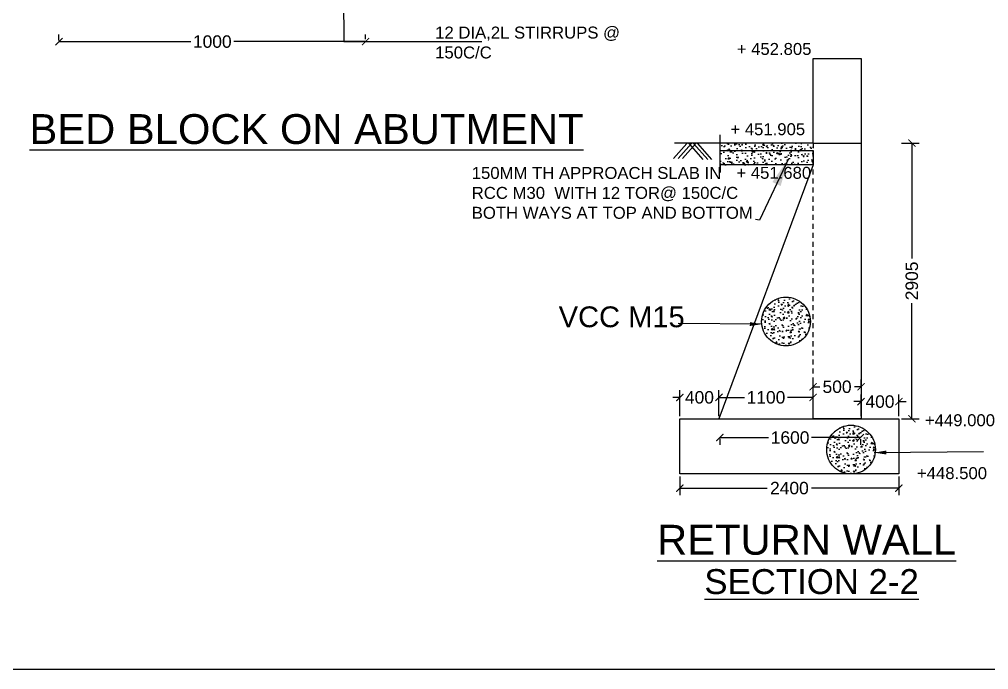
# Model space of a CAD drawing. Header units: inches. Extents: x 0 to 11487, y 0 to 10656.
# Drawn here: x 621.64 to 645.97, y 393.09 to 409.41 of the extents above; entities that cross this region are included whole.
import ezdxf

# ---------------------------------------------------------------- set-up
doc = ezdxf.new("R2010")
doc.units = ezdxf.units.IN
doc.header["$MEASUREMENT"] = 0
doc.linetypes.add('HIDDEN', pattern=[9.525, 6.35, -3.175])
for name, color, linetype in [('DIMENSION', 255, 'Continuous'), ('DRAWING', 7, 'Continuous'), ('HATCH', 7, 'Continuous'), ('TEXT', 255, 'Continuous')]:
    doc.layers.add(name, color=color, linetype=linetype)
doc.styles.get("Standard").update_dxf_attribs({"font": 'arial.ttf'})
doc.styles.add('TIMES NEW ROMAN', font='times.ttf')
doc.dimstyles.new('dig', dxfattribs={"dimtxt": 0.3125, "dimasz": 0.18, "dimexe": 0.18, "dimexo": 0.0625, "dimgap": 0.09, "dimtad": 0, "dimtih": 1, "dimtoh": 1, "dimdec": 4, "dimzin": 0, "dimdsep": 46, "dimtxsty": 'Standard', "dimblk": 'ARCHTICK', "dimcen": 0.09, "dimadec": 0, "dimazin": 0, "dimtfac": 1, "dimtdec": 4, "dimtofl": 0, "dimtmove": 0, "dimatfit": 3, "dimldrblk": 'ARCHTICK', "dimfxl": 1, "dimtolj": 1, "dimtzin": 0, "dimarcsym": 0})
doc.dimstyles.new('ISO-25', dxfattribs={"dimtxt": 0.636364, "dimasz": 0.703125, "dimexe": 1.25, "dimexo": 0.625, "dimtad": 0, "dimtih": 1, "dimtoh": 1, "dimlfac": 100, "dimtxsty": 'TIMES NEW ROMAN', "dimcen": 2.5, "dimadec": 0, "dimazin": 0, "dimtfac": 1, "dimtmove": 0, "dimatfit": 3, "dimfxl": 1, "dimarcsym": 0})

# ---------------------------------------------------------------- blocks, each defined once
blk = doc.blocks.new('_ArchTick')
at = {"color": 0, "linetype": 'ByBlock', "const_width": 0.15}
blk.add_lwpolyline([(-0.5, -0.5), (0.5, 0.5)], dxfattribs=at)
blk = doc.blocks.new('*D80')
at = {"layer": 'Defpoints', "color": 0, "ltscale": 0.02, "transparency": 16777216}
for p in [(639.221, 398.948), (642.75, 398.934), (642.75, 398.912)]:
    blk.add_point(p, dxfattribs=at)
at = {"layer": 'DIMENSION', "color": 0, "lineweight": -2, "ltscale": 0.02, "transparency": 16777216}
for p, q in [((639.221, 398.912), (640.444, 398.912)), ((639.221, 398.885), (639.221, 398.732)), ((642.75, 398.912), (641.527, 398.912)), ((642.75, 398.872), (642.75, 398.732))]:
    blk.add_line(p, q, dxfattribs=at)
at = {"layer": 'DIMENSION', "color": 0, "lineweight": -2, "ltscale": 0.02, "transparency": 16777216, "xscale": 0.18, "yscale": 0.18, "zscale": 0.18, "rotation": 180}
blk.add_blockref('_ArchTick', (639.221, 398.912), dxfattribs=at)
at = {"layer": 'DIMENSION', "color": 0, "lineweight": -2, "ltscale": 0.02, "transparency": 16777216, "xscale": 0.18, "yscale": 0.18, "zscale": 0.18}
blk.add_blockref('_ArchTick', (642.75, 398.912), dxfattribs=at)
at = {"layer": 'DIMENSION', "color": 0, "ltscale": 0.02, "transparency": 16777216, "insert": (640.986, 398.912), "char_height": 0.3125, "attachment_point": 5}
blk.add_mtext('\\A1;1600', dxfattribs=at)
blk = doc.blocks.new('*D81')
at = {"layer": 'Defpoints', "color": 0, "ltscale": 0.02, "transparency": 16777216}
for p in [(638.22, 398), (643.717, 398), (643.717, 397.643)]:
    blk.add_point(p, dxfattribs=at)
at = {"layer": 'DIMENSION', "color": 0, "lineweight": -2, "ltscale": 0.02, "transparency": 16777216}
for p, q in [((638.22, 397.937), (638.22, 397.463)), ((643.717, 397.937), (643.717, 397.463)), ((638.22, 397.643), (640.41, 397.643)), ((643.717, 397.643), (641.527, 397.643))]:
    blk.add_line(p, q, dxfattribs=at)
at = {"layer": 'DIMENSION', "color": 0, "lineweight": -2, "ltscale": 0.02, "transparency": 16777216, "xscale": 0.18, "yscale": 0.18, "zscale": 0.18, "rotation": 180}
blk.add_blockref('_ArchTick', (638.22, 397.643), dxfattribs=at)
at = {"layer": 'DIMENSION', "color": 0, "lineweight": -2, "ltscale": 0.02, "transparency": 16777216, "xscale": 0.18, "yscale": 0.18, "zscale": 0.18}
blk.add_blockref('_ArchTick', (643.717, 397.643), dxfattribs=at)
at = {"layer": 'DIMENSION', "color": 0, "ltscale": 0.02, "transparency": 16777216, "insert": (640.969, 397.643), "char_height": 0.3125, "attachment_point": 5}
blk.add_mtext('\\A1;2400', dxfattribs=at)
blk = doc.blocks.new('*D82')
at = {"layer": 'Defpoints', "color": 0, "ltscale": 0.02, "transparency": 16777216}
for p in [(641.562, 400.134), (642.768, 400.187), (642.768, 400.134)]:
    blk.add_point(p, dxfattribs=at)
at = {"layer": 'DIMENSION', "color": 0, "lineweight": -2, "ltscale": 0.02, "transparency": 16777216}
for p, q in [((641.562, 400.196), (641.562, 400.367)), ((642.768, 400.196), (642.768, 400.367)), ((641.562, 400.187), (641.73, 400.187)), ((642.768, 400.187), (642.6, 400.187))]:
    blk.add_line(p, q, dxfattribs=at)
at = {"layer": 'DIMENSION', "color": 0, "lineweight": -2, "ltscale": 0.02, "transparency": 16777216, "xscale": 0.18, "yscale": 0.18, "zscale": 0.18, "rotation": 180}
blk.add_blockref('_ArchTick', (641.562, 400.187), dxfattribs=at)
at = {"layer": 'DIMENSION', "color": 0, "lineweight": -2, "ltscale": 0.02, "transparency": 16777216, "xscale": 0.18, "yscale": 0.18, "zscale": 0.18}
blk.add_blockref('_ArchTick', (642.768, 400.187), dxfattribs=at)
at = {"layer": 'DIMENSION', "color": 0, "ltscale": 0.02, "transparency": 16777216, "insert": (642.165, 400.187), "char_height": 0.3125, "attachment_point": 5}
blk.add_mtext('\\A1;500', dxfattribs=at)
blk = doc.blocks.new('*D83')
at = {"layer": 'Defpoints', "color": 0, "ltscale": 0.02, "transparency": 16777216}
for p in [(639.2, 399.921), (639.2, 399.387), (641.562, 399.387)]:
    blk.add_point(p, dxfattribs=at)
at = {"layer": 'DIMENSION', "color": 0, "lineweight": -2, "ltscale": 0.02, "transparency": 16777216}
for p, q in [((639.2, 399.449), (639.2, 400.101)), ((641.562, 399.449), (641.562, 400.101)), ((639.2, 399.921), (639.839, 399.921)), ((641.562, 399.921), (640.922, 399.921))]:
    blk.add_line(p, q, dxfattribs=at)
at = {"layer": 'DIMENSION', "color": 0, "lineweight": -2, "ltscale": 0.02, "transparency": 16777216, "xscale": 0.18, "yscale": 0.18, "zscale": 0.18, "rotation": 180}
blk.add_blockref('_ArchTick', (639.2, 399.921), dxfattribs=at)
at = {"layer": 'DIMENSION', "color": 0, "lineweight": -2, "ltscale": 0.02, "transparency": 16777216, "xscale": 0.18, "yscale": 0.18, "zscale": 0.18}
blk.add_blockref('_ArchTick', (641.562, 399.921), dxfattribs=at)
at = {"layer": 'DIMENSION', "color": 0, "ltscale": 0.02, "transparency": 16777216, "insert": (640.381, 399.921), "char_height": 0.3125, "attachment_point": 5}
blk.add_mtext('\\A1;1100', dxfattribs=at)
blk = doc.blocks.new('*D84')
at = {"layer": 'Defpoints', "color": 0, "ltscale": 0.02, "transparency": 16777216}
for p in [(638.22, 399.921), (638.22, 399.387), (639.2, 399.387)]:
    blk.add_point(p, dxfattribs=at)
at = {"layer": 'DIMENSION', "color": 0, "lineweight": -2, "ltscale": 0.02, "transparency": 16777216}
for p, q in [((638.22, 399.449), (638.22, 400.101)), ((639.2, 399.449), (639.2, 400.101)), ((638.22, 399.921), (638.04, 399.921)), ((639.2, 399.921), (639.38, 399.921))]:
    blk.add_line(p, q, dxfattribs=at)
at = {"layer": 'DIMENSION', "color": 0, "lineweight": -2, "ltscale": 0.02, "transparency": 16777216, "xscale": 0.18, "yscale": 0.18, "zscale": 0.18}
blk.add_blockref('_ArchTick', (638.22, 399.921), dxfattribs=at)
at = {"layer": 'DIMENSION', "color": 0, "lineweight": -2, "ltscale": 0.02, "transparency": 16777216, "xscale": 0.18, "yscale": 0.18, "zscale": 0.18, "rotation": 180}
blk.add_blockref('_ArchTick', (639.2, 399.921), dxfattribs=at)
at = {"layer": 'DIMENSION', "color": 0, "ltscale": 0.02, "transparency": 16777216, "insert": (638.71, 399.921), "char_height": 0.3125, "attachment_point": 5}
blk.add_mtext('\\A1;400', dxfattribs=at)
blk = doc.blocks.new('*D85')
at = {"layer": 'Defpoints', "color": 0, "ltscale": 0.02, "transparency": 16777216}
for p in [(643.717, 399.815), (642.768, 399.387), (643.717, 399.387)]:
    blk.add_point(p, dxfattribs=at)
at = {"layer": 'DIMENSION', "color": 0, "lineweight": -2, "ltscale": 0.02, "transparency": 16777216}
for p, q in [((642.768, 399.815), (642.588, 399.815)), ((642.768, 399.449), (642.768, 399.995)), ((643.717, 399.449), (643.717, 399.995)), ((643.717, 399.815), (643.897, 399.815))]:
    blk.add_line(p, q, dxfattribs=at)
at = {"layer": 'DIMENSION', "color": 0, "lineweight": -2, "ltscale": 0.02, "transparency": 16777216, "xscale": 0.18, "yscale": 0.18, "zscale": 0.18}
blk.add_blockref('_ArchTick', (642.768, 399.815), dxfattribs=at)
at = {"layer": 'DIMENSION', "color": 0, "lineweight": -2, "ltscale": 0.02, "transparency": 16777216, "xscale": 0.18, "yscale": 0.18, "zscale": 0.18, "rotation": 180}
blk.add_blockref('_ArchTick', (643.717, 399.815), dxfattribs=at)
at = {"layer": 'DIMENSION', "color": 0, "ltscale": 0.02, "transparency": 16777216, "insert": (643.242, 399.815), "char_height": 0.3125, "attachment_point": 5}
blk.add_mtext('\\A1;400', dxfattribs=at)
blk = doc.blocks.new('*D86')
at = {"layer": 'Defpoints', "color": 0, "ltscale": 0.02, "transparency": 16777216}
for p in [(643.717, 406.306), (644.043, 406.306), (643.717, 399.387)]:
    blk.add_point(p, dxfattribs=at)
at = {"layer": 'DIMENSION', "color": 0, "lineweight": -2, "ltscale": 0.02, "transparency": 16777216}
for p, q in [((643.779, 406.306), (644.223, 406.306)), ((644.043, 406.306), (644.043, 403.407)), ((644.043, 399.387), (644.043, 402.286)), ((643.779, 399.387), (644.223, 399.387))]:
    blk.add_line(p, q, dxfattribs=at)
at = {"layer": 'DIMENSION', "color": 0, "lineweight": -2, "ltscale": 0.02, "transparency": 16777216, "xscale": 0.18, "yscale": 0.18, "zscale": 0.18}
for p, rotation in [((644.043, 406.306), 90), ((644.043, 399.387), 270)]:
    blk.add_blockref('_ArchTick', p, dxfattribs=dict(at, rotation=rotation))
at = {"layer": 'DIMENSION', "color": 0, "ltscale": 0.02, "transparency": 16777216, "insert": (644.043, 402.846), "char_height": 0.3125, "attachment_point": 5, "rotation": 90}
blk.add_mtext('\\A1;2905', dxfattribs=at)
blk = doc.blocks.new('*D89')
at = {"layer": 'Defpoints', "color": 0, "ltscale": 0.02, "transparency": 16777216}
for p in [(622.632, 408.817), (630.329, 408.853), (630.329, 408.853)]:
    blk.add_point(p, dxfattribs=at)
at = {"layer": 'DIMENSION', "color": 0, "lineweight": -2, "ltscale": 0.02, "transparency": 16777216}
for p, q in [((622.632, 408.88), (622.632, 409.033)), ((630.329, 408.916), (630.329, 409.033)), ((622.632, 408.853), (625.939, 408.853)), ((630.329, 408.853), (627.022, 408.853))]:
    blk.add_line(p, q, dxfattribs=at)
at = {"layer": 'DIMENSION', "color": 0, "lineweight": -2, "ltscale": 0.02, "transparency": 16777216, "xscale": 0.18, "yscale": 0.18, "zscale": 0.18, "rotation": 180}
blk.add_blockref('_ArchTick', (622.632, 408.853), dxfattribs=at)
at = {"layer": 'DIMENSION', "color": 0, "lineweight": -2, "ltscale": 0.02, "transparency": 16777216, "xscale": 0.18, "yscale": 0.18, "zscale": 0.18}
blk.add_blockref('_ArchTick', (630.329, 408.853), dxfattribs=at)
at = {"layer": 'DIMENSION', "color": 0, "ltscale": 0.02, "transparency": 16777216, "insert": (626.481, 408.853), "char_height": 0.3125, "attachment_point": 5}
blk.add_mtext('\\A1;1000', dxfattribs=at)

msp = doc.modelspace()

# ---------------------------------------------------------------- hatches: boundary and pattern name
at = {"layer": 'HATCH', "linetype": 'HIDDEN'}
h = msp.add_hatch(dxfattribs=at)
h.set_pattern_fill('AR-CONC', color=256, scale=0.04339, style=0)
h.set_pattern_definition([(50, (0, 0), (0.31122206, -0.0272284), [0.0325428, -0.3579708]), (355, (0, 0), (-0.06020476, 0.32637917), [0.02603424, -0.28637664]), (100.451444, (0.02594, -0.00227), (0.2510173, 0.29915077), [0.02765712, -0.30422837]), (46.1842, (0, 0.08678), (0.46308028, -0.07181948), [0.0488142, -0.5369562]), (96.635635, (0.0386, 0.0808), (0.40555355, 0.42267395), [0.0414857, -0.4563428]), (351.184164, (0, 0.0868), (0.40555355, 0.42267395), [0.03905136, -0.42956496]), (21, (0.0434, 0.06509), (0.25900036, -0.17469795), [0.0325428, -0.3579708]), (326, (0.0434, 0.0651), (0.1055755, 0.3146455), [0.02603424, -0.28637664]), (71.451445, (0.06497, 0.05053), (0.36457585, 0.13994756), [0.02765712, -0.30422837]), (37.5, (0, 0), (0.00527621, 0.144443974), [0, -0.282905406, 0, -0.29071568, 0, -0.2874614]), (7.5, (0, 0), (0.114146924, 0.171136818), [0, -0.165751327, 0, -0.276396846, 0, -0.10956076]), (327.5, (-0.09676, 0), (0.231627689, -0.009786649), [0, -0.108476, 0, -0.33844512, 0, -0.449090637]), (317.5, (-0.14015, 0), (0.25304681, 0.04343595), [0, -0.1410188, 0, -0.22476227, 0, -0.31891944])])
h.paths.add_polyline_path([(641.56193, 406.30576), (639.22741, 406.30576), (639.22741, 406.12124), (641.56193, 406.12124)])
h.paths.add_polyline_path([(641.56193, 406.12124), (639.22741, 406.12124), (639.22741, 405.75836), (641.56193, 405.75836)])
h = msp.add_hatch(dxfattribs=at)
h.set_pattern_fill('AR-CONC', color=256, scale=0.04339, style=0)
h.set_pattern_definition([(50, (-9574.29085, -6729.27954), (0.3112220603, -0.027228402), [0.0325428, -0.357970798]), (355, (-9574.29085, -6729.27954), (-0.060204758, 0.3263791735), [0.02603424, -0.286376638]), (100.4514, (-9574.26492, -6729.2818), (0.251017533, 0.299150573), [0.027657123, -0.304228365]), (46.1842, (-9574.29085, -6729.19276), (0.463080157, -0.071819362), [0.0488142, -0.536956197]), (96.6356, (-9574.25226, -6729.19874), (0.405553884, 0.422673638), [0.041485686, -0.456342475]), (351.1842, (-9574.29085, -6729.19276), (0.405553554, 0.422673955), [0.03905136, -0.429564957]), (21, (-9574.24746, -6729.21445), (0.259000356, -0.174697946), [0.0325428, -0.357970798]), (326, (-9574.24746, -6729.21445), (0.105575495, 0.314645503), [0.02603424, -0.286376638]), (71.4514, (-9574.22588, -6729.229), (0.364575957, 0.139947272), [0.027657123, -0.304228365]), (37.5, (-9574.29085, -6729.27954), (0.0052762098, 0.1444439738), [0, -0.2829054062, 0, -0.2907156782, 0, -0.2874613982]), (7.5, (-9574.29085, -6729.27954), (0.1141469239, 0.1711368184), [0, -0.165751327, 0, -0.2763968463, 0, -0.1095607593]), (327.5, (-9574.38761, -6729.27954), (0.2316276889, -0.009786649), [0, -0.1084759993, 0, -0.338445118, 0, -0.4490906372]), (317.5, (-9574.431, -6729.27954), (0.25304681, 0.043435952), [0, -0.141018799, 0, -0.2247622706, 0, -0.318919438])])
h.paths.add_polyline_path([(641.4956, 401.82631, 1), (640.27182, 401.82631, 1)])
h = msp.add_hatch(dxfattribs=at)
h.set_pattern_fill('AR-CONC', color=256, scale=0.04339, style=0)
h.set_pattern_definition([(50, (-9572.65754, -6732.49427), (0.3112220603, -0.027228402), [0.0325428, -0.357970798]), (355, (-9572.65754, -6732.49427), (-0.060204758, 0.3263791735), [0.02603424, -0.286376638]), (100.4514, (-9572.6316, -6732.49654), (0.251017533, 0.299150573), [0.027657123, -0.304228365]), (46.1842, (-9572.65754, -6732.4075), (0.463080157, -0.071819362), [0.0488142, -0.536956197]), (96.6356, (-9572.61895, -6732.4135), (0.405553884, 0.422673638), [0.041485686, -0.456342475]), (351.1842, (-9572.65754, -6732.4075), (0.405553554, 0.422673955), [0.03905136, -0.429564957]), (21, (-9572.61415, -6732.4292), (0.259000356, -0.174697946), [0.0325428, -0.357970798]), (326, (-9572.61415, -6732.4292), (0.105575495, 0.314645503), [0.02603424, -0.286376638]), (71.4514, (-9572.59257, -6732.44375), (0.364575957, 0.139947272), [0.027657123, -0.304228365]), (37.5, (-9572.65754, -6732.49427), (0.0052762098, 0.1444439738), [0, -0.2829054062, 0, -0.2907156782, 0, -0.2874613982]), (7.5, (-9572.65754, -6732.49427), (0.1141469239, 0.1711368184), [0, -0.165751327, 0, -0.2763968463, 0, -0.1095607593]), (327.5, (-9572.7543, -6732.49427), (0.2316276889, -0.009786649), [0, -0.1084759993, 0, -0.338445118, 0, -0.4490906372]), (317.5, (-9572.7977, -6732.49427), (0.25304681, 0.043435952), [0, -0.141018799, 0, -0.2247622706, 0, -0.318919438])])
h.paths.add_polyline_path([(643.12891, 398.61157, 1), (641.90513, 398.61157, 1)])

# ---------------------------------------------------------------- linework, layer by layer
at = {"layer": 'DRAWING', "ltscale": 0.02}
for p, q in [((641.56193, 408.43353), (642.7679, 408.43353)), ((641.56193, 406.30576), (641.56193, 408.43353)), ((642.7679, 408.43353), (642.7679, 399.38688)), ((642.7679, 399.38688), (641.56193, 399.38688))]:
    msp.add_line(p, q, dxfattribs=at)
at = {"layer": 'DRAWING', "linetype": 'HIDDEN', "ltscale": 0.02}
msp.add_line((641.56193, 399.38688), (641.56193, 406.12124), dxfattribs=at)
at = {"layer": 'DRAWING', "ltscale": 0.02}
for points in [[(596.21051, 457.12957), (692.2858, 457.12957), (692.2858, 393.08731), (596.21051, 393.08731)], [(639.22741, 406.12124), (641.56193, 406.12124), (641.56193, 405.75836), (639.22741, 405.75836)], [(638.22021, 399.38688), (643.71694, 399.38688), (643.71694, 397.99968), (638.22021, 397.99968)]]:
    msp.add_lwpolyline(points, close=True, dxfattribs=at)
for points in [[(639.22741, 405.75836), (639.22741, 405.56924), (639.22741, 406.51575)], [(638.39384, 406.2978), (638.06047, 405.9182)], [(641.56193, 406.30576), (638.08613, 406.30576)], [(638.51109, 406.2978), (638.17772, 405.9182)], [(638.61736, 406.2978), (638.28399, 405.9182)], [(638.44416, 406.2978), (638.7975, 405.89285)], [(638.56401, 406.2978), (638.91735, 405.89285)], [(638.66363, 406.2978), (639.01697, 405.89285)], [(641.56193, 406.30576), (642.7679, 406.30576)], [(641.56193, 405.75836), (639.19977, 399.38688)]]:
    msp.add_lwpolyline(points, dxfattribs=at)
at = {"layer": 'DRAWING', "linetype": 'HIDDEN', "ltscale": 0.02}
msp.add_lwpolyline([(641.56193, 406.30576), (641.56193, 406.12124)], dxfattribs=at)
at = {"layer": 'DRAWING', "linetype": 'HIDDEN'}
for centre in [(640.88371, 401.82631), (642.51702, 398.61157)]:
    msp.add_circle(centre, 0.61189, dxfattribs=at)

# ---------------------------------------------------------------- texts
at = {"layer": 'TEXT'}
for s, height, p in [('%%UBED BLOCK ON ABUTMENT', 0.75, (621.89169, 406.28314)), ('%%URETURN WALL', 0.75, (637.64748, 395.97233)), ('%%USECTION 2-2', 0.625, (638.83388, 394.98489))]:
    msp.add_text(s, height=height, dxfattribs=at).set_placement(p)
at = {"layer": 'TEXT', "attachment_point": 1}
for s, insert, char_height, width in [('12 DIA,2L STIRRUPS @ 150C/C', (632.07593, 409.23113), 0.3, 4.7338343), ('+ 452.805', (639.64662, 408.81952), 0.3, 1.8623452), ('+ 451.905', (639.4881, 406.80412), 0.3, 7.1244813), ('150MM TH APPROACH SLAB IN RCC M30  WITH 12 TOR@ 150C/C BOTH WAYS AT TOP AND BOTTOM', (632.99429, 405.70605), 0.3, 7.1244813), ('+ 451.680', (639.63871, 405.70977), 0.3, 1.8590709), ('VCC M15', (635.17664, 402.20561), 0.522407, 3.271128), ('+449.000', (644.37099, 399.49814), 0.3, 7.1244813), ('+448.500', (644.17066, 398.17003), 0.3, 7.1244813)]:
    msp.add_mtext(s, dxfattribs=dict(at, insert=insert, char_height=char_height, width=width))

# ---------------------------------------------------------------- dimensions: what is measured, and where the dimension line sits
at = {"layer": 'DIMENSION', "ltscale": 0.02}
for base, p1, p2, text, picture, middle in [((630.32936, 408.85319), (622.63235, 408.81739), (630.32936, 408.85319), '1000', '*D89', (626.48085, 408.85319)), ((642.7679, 400.18712), (641.56193, 400.13389), (642.7679, 400.13389), '500', '*D82', (642.16492, 400.18712)), ((638.22021, 399.92097), (639.19977, 399.38688), (638.22021, 399.38688), '400', '*D84', (638.70999, 399.92097)), ((639.19977, 399.92097), (641.56193, 399.38688), (639.19977, 399.38688), '1100', '*D83', (640.38085, 399.92097)), ((643.71694, 399.81452), (642.7679, 399.38688), (643.71694, 399.38688), '400', '*D85', (643.24242, 399.81452)), ((642.75012, 398.91223), (639.22116, 398.94758), (642.75012, 398.93427), '1600', '*D80', (640.98564, 398.91223)), ((643.71694, 397.64348), (638.22021, 397.99968), (643.71694, 397.99968), '2400', '*D81', (640.96858, 397.64348))]:
    dim = msp.add_linear_dim(base=base, p1=p1, p2=p2, text=text, dimstyle='dig', dxfattribs=at)
    dim.commit()
    dim.dimension.update_dxf_attribs({"geometry": picture, "text_midpoint": middle})
dim = msp.add_linear_dim(base=(644.04285, 406.30576), p1=(643.71694, 399.38688), p2=(643.71694, 406.30576), angle=90, text='2905', dimstyle='dig', dxfattribs=at)
dim.commit()
dim.dimension.update_dxf_attribs({"geometry": '*D86', "text_midpoint": (644.04285, 402.84632), "text_rotation": 90})

# ---------------------------------------------------------------- leaders
at = {"layer": 'HATCH', "ltscale": 0.02}
for points in [[(629.77503, 410.34523), (629.78468, 408.85319), (633.24901, 408.85319)], [(640.94444, 405.91421), (640.21733, 404.36684), (640.11877, 404.38477)]]:
    msp.add_leader(points, dimstyle='ISO-25', override={"dimgap": 0.625, "dimtad": 0}, dxfattribs=at)
at = {"layer": 'TEXT', "ltscale": 0.02}
for points in [[(640.27544, 401.75976), (638.17707, 401.77771)], [(643.0992, 398.53484), (645.83816, 398.56297)]]:
    msp.add_leader(points, dimstyle='ISO-25', override={"dimasz": 0.3, "dimgap": 0.625, "dimtad": 0}, dxfattribs=at)

doc.saveas('drawing.dxf')
